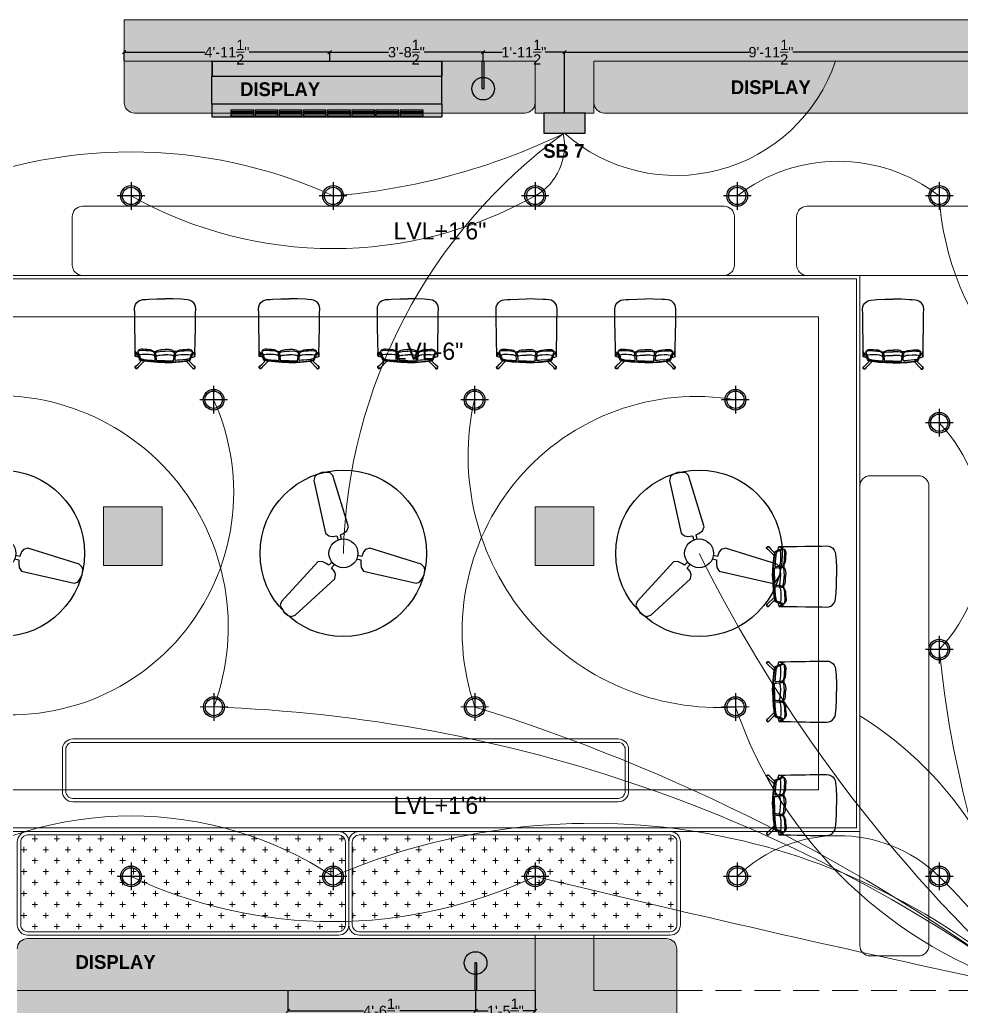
# Model space of a CAD drawing. Header units: inches. Extents: x -4677 to 18437, y -5264 to 2453.
# Drawn here: x 2776.8 to 3049.4, y -718.7 to -433.1 of the extents above; entities that cross this region are included whole.
import ezdxf

# ---------------------------------------------------------------- set-up
doc = ezdxf.new("R2010")
doc.units = ezdxf.units.IN
doc.linetypes.add('DASHED2', pattern=[0.375, 0.25, -0.125])
for name, color, linetype in [('Edges', 7, 'Continuous'), ('IEL-HATCH-002', 7, 'Continuous'), ('line_cad-block.com', 250, 'Continuous'), ('THIET-BI', 21, 'Continuous')]:
    doc.layers.add(name, color=color, linetype=linetype)
doc.layers.add('FURNI', color=140, linetype='Continuous', lineweight=18)
doc.styles.add('HEMI', font='stylu.ttf')
doc.styles.get("Standard").update_dxf_attribs({"font": 'arial.ttf'})
doc.dimstyles.get("Standard").update_dxf_attribs({"dimtxt": 3, "dimasz": 1, "dimexe": 0.18, "dimexo": 0.0625, "dimgap": 0.09, "dimtad": 0, "dimdec": 1, "dimzin": 0, "dimdsep": 46, "dimlunit": 4, "dimtxsty": 'Standard', "dimblk": 'OBLIQUE', "dimcen": 0.09, "dimclrd": 5, "dimclre": 5, "dimclrt": 5, "dimadec": 0, "dimazin": 0, "dimtfac": 1, "dimtdec": 1, "dimtofl": 0, "dimtmove": 0, "dimatfit": 3, "dimldrblk": 'OBLIQUE', "dimfxl": 1, "dimtolj": 1, "dimtzin": 0, "dimarcsym": 0})

# ---------------------------------------------------------------- blocks, each defined once
blk = doc.blocks.new('ger')
at = {"color": 5}
for p, q in [((6473.06, -970.68), (6473.07, -978.68)), ((6469.07, -974.68), (6477.07, -974.68))]:
    blk.add_line(p, q, dxfattribs=at)
for radius in [3, 2.5]:
    blk.add_circle((6473.07, -974.68), radius, dxfattribs=at)
blk = doc.blocks.new('A$C1C43440E')
at = {"layer": 'THIET-BI', "color": 18, "true_color": 0x000000}
for p, q in [((143.8, 581.1), (139.5, 564.2)), ((152.8, 589.3), (143.8, 581.1)), ((172.3, 598), (152.8, 589.3)), ((191.8, 598.2), (172.3, 598)), ((207, 596.1), (191.8, 598.2)), ((217.6, 585.2), (207, 596.1)), ((283.9, 371.8), (217.6, 585.2)), ((139.5, 564.2), (187.9, 346)), ((276.4, 355.5), (283.9, 371.8)), ((187.9, 346), (202.2, 334.1)), ((202.2, 334.1), (215.2, 331.5)), ((215.2, 331.5), (234.9, 334.1)), ((234.9, 334.1), (240, 316.6)), ((249.5, 338.4), (260.9, 344.5)), ((254.3, 320.4), (249.5, 338.4)), ((260.9, 344.5), (276.4, 355.5)), ((338, 249.3), (320.3, 253.6)), ((345.6, 267.6), (338, 249.3)), ((354.4, 277.5), (345.6, 267.6)), ((371.8, 284), (354.4, 277.5)), ((585, 216.8), (371.8, 284)), ((155.8, 226), (4.2, 61.9)), ((173.7, 227.6), (155.8, 226)), ((191, 219.7), (173.7, 227.6)), ((202, 212.9), (191, 219.7)), ((215.1, 226), (202, 212.9)), ((213, 202.4), (225.6, 215.5)), ((316.5, 239.3), (334.4, 234.5)), ((334.4, 234.5), (334, 221.5)), ((334, 221.5), (335.9, 202.6)), ((597.5, 204.6), (585, 216.8)), ((225.1, 186.7), (213, 202.4)), ((229.3, 174.1), (225.1, 186.7)), ((226.1, 155.7), (229.3, 174.1)), ((335.9, 202.6), (346.1, 188)), ((346.1, 188), (564.1, 138.7)), ((588.3, 154.5), (597.8, 171.5)), ((600.1, 192.8), (597.5, 204.6)), ((597.8, 171.5), (600.1, 192.8)), ((61.4, 4.7), (226.1, 155.7)), ((564.1, 138.7), (578.9, 142.4)), ((578.9, 142.4), (588.3, 154.5)), ((4.2, 61.9), (0, 47.2)), ((0, 47.2), (5.8, 33)), ((5.8, 33), (15.7, 16.3)), ((15.7, 16.3), (33.1, 3.7)), ((33.1, 3.7), (44.6, 0)), ((44.6, 0), (61.4, 4.7))]:
    blk.add_line(p, q, dxfattribs=at)
blk.add_circle((262, 261.9), 60, dxfattribs=at)
blk = doc.blocks.new('3r')
blk.add_circle((6568.27, -1060.41), 21)
at = {"layer": 'THIET-BI', "xscale": 0.06069589590044594, "yscale": 0.06069589590044594, "zscale": 0.06069589590044594}
blk.add_blockref('A$C1C43440E', (6552.37, -1076.31), dxfattribs=at)
blk = doc.blocks.new('LEADCHAIR Executive 2014')
at = {"layer": 'line_cad-block.com', "color": 252, "true_color": 0x939598}
for points in [[(-239.1, 253.9), (-240.7, 256.2), (-243.5, 261.1), (-245.6, 264.4), (-248.8, 266.8), (-252.6, 268), (-256.7, 268.1), (-260.5, 266.8), (-263.7, 264.5), (-266.1, 261.3), (-267.3, 257.4), (-267.1, 253), (-266, 249.6), (-263.7, 246.3), (-259.6, 243.9), (-254, 240.4)], [(-186.5, 201.1), (-247.6, 262.2), (-251.2, 264.6), (-253.3, 265.3), (-256.4, 265.2), (-258.6, 264.5), (-261.7, 262.4), (-263.7, 259.8), (-264.8, 257), (-264.4, 254.4), (-263.9, 251.3), (-262.1, 248.8), (-240.6, 227), (-210.7, 196.4)], [(186.5, 201.1), (247.6, 262.2), (251.2, 264.6), (253.3, 265.3), (256.4, 265.2), (258.6, 264.5), (261.7, 262.4), (263.7, 259.8), (264.8, 257), (264.4, 254.4), (263.9, 251.3), (262.1, 248.8), (240.6, 227), (210.7, 196.4)], [(239.1, 253.9), (240.7, 256.2), (243.5, 261.1), (245.6, 264.4), (248.8, 266.8), (252.6, 268), (256.7, 268.1), (260.5, 266.8), (263.7, 264.5), (266.1, 261.3), (267.3, 257.4), (267.1, 253), (266, 249.6), (263.7, 246.3), (259.6, 243.9), (254, 240.4)], [(0, 214.2), (-63.6, 212.7), (-127.1, 208.1), (-190.4, 200.6), (-201.5, 198.6), (-211.2, 196.2), (-218.8, 193.6), (-223.1, 191.2), (-226.8, 183.8), (-246.5, 135.2), (-248.6, 131.4), (-251.1, 130.4), (-252.7, 131.3), (-254.8, 136.2), (-259.1, 146.6), (-261.5, 152.5), (-264.8, 159.1)], [(0.2, 209.5), (-63.2, 207.5), (-126.5, 203), (-189.5, 196), (-196.2, 194.9), (-204.4, 193), (-210.2, 191.7), (-215.6, 190.3), (-220.4, 187.9), (-223, 184.5), (-226.5, 175.5), (-244.9, 132.9), (-250.6, 123.7), (-253, 124.7), (-263.2, 145.7)], [(-91.9, 194.6), (-89.7, 193.7), (-88.8, 192.3), (-89.5, 180.1), (-92.1, 154.9), (-99.5, 151.5), (-106.1, 148.5), (-116.1, 145.5), (-120.2, 144.6), (-142.3, 142.3), (-168, 141), (-190.1, 140.8), (-205.5, 141.9), (-224.1, 145.3), (-229.7, 146.2), (-229.9, 146.5), (-227.8, 153.1), (-221, 172.7), (-219.4, 175.5), (-217, 177.6), (-209.7, 180.7), (-199.2, 183.9), (-193, 185.1), (-185.7, 186.6), (-130.2, 191.7), (-111.3, 193.1), (-91.9, 194.6)], [(0, 198.1), (-73.5, 196.6), (-74.4, 195.1), (-75.4, 193.4), (-76.1, 181.4), (-79.4, 156.4), (-78.4, 154.8), (-76.1, 154), (-70.7, 152.3), (-56.7, 148.1), (-43.6, 146.5), (-25.3, 145.8), (0.1, 145.8)], [(-0.2, 209.5), (63.2, 207.5), (126.5, 203), (189.5, 196), (196.2, 194.9), (204.4, 193), (210.2, 191.7), (215.6, 190.3), (220.4, 187.9), (223, 184.5), (226.5, 175.5), (244.9, 132.9), (250.6, 123.7), (253, 124.7), (263.2, 145.7)], [(0, 198.1), (73.5, 196.6), (74.4, 195.1), (75.4, 193.4), (76.1, 181.4), (79.4, 156.4), (78.4, 154.8), (76.1, 154), (70.7, 152.3), (56.7, 148.1), (43.6, 146.5), (25.3, 145.8), (-0.1, 145.8)], [(0, 214.2), (63.6, 212.7), (127.1, 208.1), (190.4, 200.6), (201.5, 198.6), (211.2, 196.2), (218.8, 193.6), (223.1, 191.2), (226.8, 183.8), (246.5, 135.2), (248.6, 131.4), (251.1, 130.4), (252.7, 131.3), (254.8, 136.2), (259.1, 146.6), (261.5, 152.5), (264.8, 159.1)], [(91.9, 194.6), (89.7, 193.7), (88.8, 192.3), (89.5, 180.1), (92.1, 154.9), (99.5, 151.5), (106.1, 148.5), (116.1, 145.5), (120.2, 144.6), (142.3, 142.3), (168, 141), (190.1, 140.8), (205.5, 141.9), (224.1, 145.3), (229.7, 146.2), (229.9, 146.5), (227.8, 153.1), (221, 172.7), (219.4, 175.5), (217, 177.6), (209.7, 180.7), (199.2, 183.9), (193, 185.1), (185.7, 186.6), (130.2, 191.7), (111.3, 193.1), (91.9, 194.6)], [(-255.6, 130), (-260.2, 127.9), (-262, 121.4), (-263.4, 115.9), (-265.5, 102.2), (-266.6, 54.8), (-267.4, -4.7), (-269.1, -78), (-270, -119), (-270, -168.2), (-270.4, -224.5), (-271.8, -264.7), (-269.6, -284.7), (-262.6, -303.3), (-251.2, -319.6), (-234.1, -334.1), (-217.3, -342.1), (-198.7, -346.1), (-170, -348.1), (-146.1, -349.7), (-72.8, -352.8), (0, -354.2)], [(-264.8, 159.1), (-265.4, 159.2), (-265.6, 158.7), (-265.8, 149.5), (-266.1, 142.4), (-266.1, 138.9), (-265.5, 103.7)], [(-263.2, 145.7), (-263.9, 145.7), (-263.9, 145.7), (-264.8, 145), (-265.3, 143.5), (-266.1, 130.6)], [(-233.5, 166.4), (-245.4, 163.8), (-252.1, 162.5), (-265.3, 159.2)], [(-98.2, 152), (-95.7, 152), (-93.1, 152), (-91.9, 151.6), (-92.6, 146.7), (-93.1, 143.2), (-93.8, 137.8), (-94.3, 134.2), (-95.1, 129), (-95.8, 123.9), (-95.9, 123.1), (-101.7, 119.8), (-107.4, 117.8), (-111.2, 115.5), (-128.4, 111.7), (-139.6, 110.1), (-170.4, 107.7), (-191.7, 106.6), (-204, 106.6), (-223.7, 108.1), (-229.5, 109.3), (-241.4, 112.7), (-243.9, 113.6), (-240.7, 120.7), (-236.9, 131.9), (-232.9, 142.2), (-231.6, 145.7), (-228.5, 151.1)], [(-95.9, 123.1), (-99.3, 118.8), (-107.3, 111.6), (-117.3, 105.1), (-130.9, 100.8), (-156.8, 98.4), (-179.9, 96.6), (-198.2, 95.3), (-214.2, 95.3), (-221.1, 96.7), (-227.1, 98.7), (-232.7, 101.3), (-236.5, 104.7), (-240.1, 108.3), (-242.4, 111.8), (-243, 113.1)], [(-102.3, 114.7), (-88.6, 115.2)], [(-88.6, 115.2), (-86.2, 115.2), (-81.4, 114.1), (-73.1, 111)], [(-71.4, 152.5), (-75.9, 152.7), (-78.7, 152.4), (-79.9, 152), (-80.5, 148.6), (-81.1, 143.8), (-82.2, 136.2), (-82.8, 130.2), (-83.8, 123.8), (-66.6, 117.1), (-50.4, 114.7), (0, 113.2)], [(-83.8, 123.8), (-72.8, 110.3), (-68.2, 107.1), (-59.9, 102.6), (-48.2, 99.8), (-39.4, 98.7), (-33.8, 98.4), (0, 98.5)], [(71.4, 152.5), (75.9, 152.7), (78.7, 152.4), (79.9, 152), (80.5, 148.6), (81.1, 143.8), (82.2, 136.2), (82.8, 130.2), (83.8, 123.8), (66.6, 117.1), (50.4, 114.7), (0, 113.2)], [(255.6, 130), (260.2, 127.9), (262, 121.4), (263.4, 115.9), (265.5, 102.2), (266.6, 54.8), (267.4, -4.7), (269.1, -78), (270, -119), (270, -168.2), (270.4, -224.5), (271.8, -264.7), (269.6, -284.7), (262.6, -303.3), (251.2, -319.6), (234.1, -334.1), (217.3, -342.1), (198.7, -346.1), (170, -348.1), (146.1, -349.7), (72.8, -352.8), (0, -354.2)], [(83.8, 123.8), (72.8, 110.3), (68.2, 107.1), (59.9, 102.6), (48.2, 99.8), (39.4, 98.7), (33.8, 98.4), (0, 98.5)], [(88.6, 115.2), (86.2, 115.2), (81.4, 114.1), (73.1, 111)], [(102.3, 114.7), (88.6, 115.2)], [(98.2, 152), (95.7, 152), (93.1, 152), (91.9, 151.6), (92.6, 146.7), (93.1, 143.2), (93.8, 137.8), (94.3, 134.2), (95.1, 129), (95.8, 123.9), (95.9, 123.1), (101.7, 119.8), (107.4, 117.8), (111.2, 115.5), (128.4, 111.7), (139.6, 110.1), (170.4, 107.7), (191.7, 106.6), (204, 106.6), (223.7, 108.1), (229.5, 109.3), (241.4, 112.7), (243.9, 113.6), (240.7, 120.7), (236.9, 131.9), (232.9, 142.2), (231.6, 145.7), (228.5, 151.1)], [(95.9, 123.1), (99.3, 118.8), (107.3, 111.6), (117.3, 105.1), (130.9, 100.8), (156.8, 98.4), (179.9, 96.6), (198.2, 95.3), (214.2, 95.3), (221.1, 96.7), (227.1, 98.7), (232.7, 101.3), (236.5, 104.7), (240.1, 108.3), (242.4, 111.8), (243, 113.1)], [(233.5, 166.4), (245.4, 163.8), (252.1, 162.5), (265.3, 159.2)], [(263.2, 145.7), (263.9, 145.7), (263.9, 145.7), (264.8, 145), (265.3, 143.5), (266.1, 130.6)], [(264.8, 159.1), (265.4, 159.2), (265.6, 158.7), (265.8, 149.5), (266.1, 142.4), (266.1, 138.9), (265.5, 103.7)]]:
    blk.add_lwpolyline(points, dxfattribs=at)
blk = doc.blocks.new('WR')
at = {"layer": 'IEL-HATCH-002', "true_color": 0x58ba48, "transparency": 33554687}
h = blk.add_hatch(color=85, dxfattribs=at)
h.dxf.hatch_style = 1
h.paths.add_polyline_path([(6272.58, 1161.27), (6284.59, 1161.27), (6284.59, 1167.12), (6272.58, 1167.12)])
blk.add_lwpolyline([(6272.58, 1167.11), (6272.58, 1161.27), (6284.59, 1161.29), (6284.59, 1167.13)], close=True)
blk = doc.blocks.new('DRYG')
at = {"layer": 'Edges', "color": 18, "true_color": 0x000000}
for p, q in [((8077.83, 1479.53), (8077.83, 1479.56)), ((8077.83, 1479.56), (8078.02, 1479.56)), ((8077.83, 1479.53), (8077.83, 1421.72)), ((8077.83, 1479.53), (8078.02, 1479.53)), ((8078.02, 1479.56), (8078.02, 1479.53)), ((8078.02, 1479.56), (8081.6, 1479.56)), ((8078.02, 1479.53), (8081.6, 1479.53)), ((8088.69, 1479.56), (8081.6, 1479.56)), ((8081.6, 1479.56), (8081.6, 1479.53)), ((8081.6, 1479.53), (8081.6, 1421.72)), ((8088.69, 1479.56), (8091.83, 1479.56)), ((8088.69, 1421.69), (8088.69, 1479.56)), ((8091.83, 1479.56), (8091.83, 1421.69)), ((8090.14, 1474.81), (8090.51, 1474.81)), ((8090.14, 1469.03), (8090.14, 1474.81)), ((8090.51, 1474.81), (8090.51, 1469.03)), ((8090.66, 1474.81), (8091.04, 1474.81)), ((8090.66, 1469.03), (8090.66, 1474.81)), ((8091.04, 1474.81), (8091.04, 1469.03)), ((8091.19, 1474.81), (8091.57, 1474.81)), ((8091.19, 1469.03), (8091.19, 1474.81)), ((8091.57, 1474.81), (8091.57, 1469.03)), ((8090.51, 1469.03), (8090.14, 1469.03)), ((8091.04, 1469.03), (8090.66, 1469.03)), ((8091.57, 1469.03), (8091.19, 1469.03)), ((8090.14, 1468.72), (8090.51, 1468.72)), ((8090.14, 1462.95), (8090.14, 1468.72)), ((8090.51, 1468.72), (8090.51, 1462.95)), ((8090.66, 1468.72), (8091.04, 1468.72)), ((8090.66, 1462.95), (8090.66, 1468.72)), ((8091.04, 1468.72), (8091.04, 1462.95)), ((8091.19, 1468.72), (8091.57, 1468.72)), ((8091.19, 1462.95), (8091.19, 1468.72)), ((8091.57, 1468.72), (8091.57, 1462.95)), ((8090.51, 1462.95), (8090.14, 1462.95)), ((8090.14, 1462.64), (8090.51, 1462.64)), ((8090.14, 1456.86), (8090.14, 1462.64)), ((8090.51, 1462.64), (8090.51, 1456.86)), ((8091.04, 1462.95), (8090.66, 1462.95)), ((8090.66, 1462.64), (8091.04, 1462.64)), ((8090.66, 1456.86), (8090.66, 1462.64)), ((8091.04, 1462.64), (8091.04, 1456.86)), ((8091.57, 1462.95), (8091.19, 1462.95)), ((8091.19, 1462.64), (8091.57, 1462.64)), ((8091.19, 1456.86), (8091.19, 1462.64)), ((8091.57, 1462.64), (8091.57, 1456.86)), ((8090.51, 1456.86), (8090.14, 1456.86)), ((8091.04, 1456.86), (8090.66, 1456.86)), ((8091.57, 1456.86), (8091.19, 1456.86)), ((8090.14, 1456.55), (8090.51, 1456.55)), ((8090.14, 1450.78), (8090.14, 1456.55)), ((8090.51, 1456.55), (8090.51, 1450.78)), ((8090.66, 1456.55), (8091.04, 1456.55)), ((8090.66, 1450.78), (8090.66, 1456.55)), ((8091.04, 1456.55), (8091.04, 1450.78)), ((8091.19, 1456.55), (8091.57, 1456.55)), ((8091.19, 1450.78), (8091.19, 1456.55)), ((8091.57, 1456.55), (8091.57, 1450.78)), ((8090.51, 1450.78), (8090.14, 1450.78)), ((8090.14, 1450.47), (8090.51, 1450.47)), ((8090.14, 1444.69), (8090.14, 1450.47)), ((8090.51, 1450.47), (8090.51, 1444.69)), ((8091.04, 1450.78), (8090.66, 1450.78)), ((8090.66, 1450.47), (8091.04, 1450.47)), ((8090.66, 1444.69), (8090.66, 1450.47)), ((8091.04, 1450.47), (8091.04, 1444.69)), ((8091.57, 1450.78), (8091.19, 1450.78)), ((8091.19, 1450.47), (8091.57, 1450.47)), ((8091.19, 1444.69), (8091.19, 1450.47)), ((8091.57, 1450.47), (8091.57, 1444.69)), ((8090.51, 1444.69), (8090.14, 1444.69)), ((8090.14, 1444.38), (8090.51, 1444.38)), ((8090.14, 1438.61), (8090.14, 1444.38)), ((8090.51, 1444.38), (8090.51, 1438.61)), ((8091.04, 1444.69), (8090.66, 1444.69)), ((8090.66, 1444.38), (8091.04, 1444.38)), ((8090.66, 1438.61), (8090.66, 1444.38)), ((8091.04, 1444.38), (8091.04, 1438.61)), ((8091.57, 1444.69), (8091.19, 1444.69)), ((8091.19, 1444.38), (8091.57, 1444.38)), ((8091.19, 1438.61), (8091.19, 1444.38)), ((8091.57, 1444.38), (8091.57, 1438.61)), ((8090.51, 1438.61), (8090.14, 1438.61)), ((8090.14, 1438.3), (8090.51, 1438.3)), ((8090.14, 1432.53), (8090.14, 1438.3)), ((8090.51, 1438.3), (8090.51, 1432.53)), ((8091.04, 1438.61), (8090.66, 1438.61)), ((8090.66, 1438.3), (8091.04, 1438.3)), ((8090.66, 1432.53), (8090.66, 1438.3)), ((8091.04, 1438.3), (8091.04, 1432.53)), ((8091.57, 1438.61), (8091.19, 1438.61)), ((8091.19, 1438.3), (8091.57, 1438.3)), ((8091.19, 1432.53), (8091.19, 1438.3)), ((8091.57, 1438.3), (8091.57, 1432.53)), ((8090.51, 1432.53), (8090.14, 1432.53)), ((8090.14, 1432.21), (8090.51, 1432.21)), ((8090.14, 1426.44), (8090.14, 1432.21)), ((8090.51, 1432.21), (8090.51, 1426.44)), ((8091.04, 1432.53), (8090.66, 1432.53)), ((8090.66, 1432.21), (8091.04, 1432.21)), ((8090.66, 1426.44), (8090.66, 1432.21)), ((8091.04, 1432.21), (8091.04, 1426.44)), ((8091.57, 1432.53), (8091.19, 1432.53)), ((8091.19, 1432.21), (8091.57, 1432.21)), ((8091.19, 1426.44), (8091.19, 1432.21)), ((8091.57, 1432.21), (8091.57, 1426.44)), ((8090.51, 1426.44), (8090.14, 1426.44)), ((8091.04, 1426.44), (8090.66, 1426.44)), ((8091.57, 1426.44), (8091.19, 1426.44)), ((8077.83, 1421.69), (8077.83, 1421.72)), ((8077.83, 1421.72), (8078.02, 1421.72)), ((8078.02, 1421.69), (8077.83, 1421.69)), ((8078.02, 1421.72), (8078.02, 1421.69)), ((8081.6, 1421.72), (8078.02, 1421.72)), ((8078.02, 1421.69), (8081.6, 1421.69)), ((8081.6, 1421.72), (8081.6, 1421.69)), ((8088.69, 1421.69), (8081.6, 1421.69)), ((8088.69, 1421.69), (8091.83, 1421.69))]:
    blk.add_line(p, q, dxfattribs=at)
at = {"layer": 'FURNI', "color": 18, "true_color": 0x000000}
blk.add_line((8077.83, 1421.69), (8091.83, 1421.69), dxfattribs=at)
blk = doc.blocks.new('E4RG')
at = {"layer": 'IEL-HATCH-002', "transparency": 33554687}
h = blk.add_hatch(color=256, dxfattribs=at)
h.dxf.hatch_style = 1
h.set_gradient(color1=(255, 255, 255), color2=(147, 149, 152), name='CYLINDER')
h.paths.add_polyline_path([(4585.01, 653.22), (4585, 653.22), (4554.41, 653.22), (4554.41, 649.47), (4585.01, 649.47)])
h.paths.add_polyline_path([(4585, 655.12), (4585, 655.21), (4554.42, 655.21), (4554.42, 655.12), (4554.42, 653.22), (4585, 653.22)])
h.paths.add_polyline_path([(4585.01, 649.47), (4554.41, 649.47), (4554.41, 647.81), (4585.01, 647.81)])
h.paths.add_polyline_path([(4556.92, 648.71), (4559.97, 648.71), (4559.97, 648.51), (4556.92, 648.51)], flags=16)
h.paths.add_polyline_path([(4556.92, 648.43), (4559.97, 648.43), (4559.97, 648.23), (4556.92, 648.23)], flags=16)
h.paths.add_polyline_path([(4556.92, 648.15), (4559.97, 648.15), (4559.97, 647.95), (4556.92, 647.95)], flags=16)
h.paths.add_polyline_path([(4560.14, 648.71), (4563.19, 648.71), (4563.19, 648.51), (4560.14, 648.51)], flags=16)
h.paths.add_polyline_path([(4560.14, 648.43), (4563.19, 648.43), (4563.19, 648.23), (4560.14, 648.23)], flags=16)
h.paths.add_polyline_path([(4560.14, 648.15), (4563.19, 648.15), (4563.19, 647.95), (4560.14, 647.95)], flags=16)
h.paths.add_polyline_path([(4563.36, 648.71), (4566.41, 648.71), (4566.41, 648.51), (4563.36, 648.51)], flags=16)
h.paths.add_polyline_path([(4563.36, 648.43), (4566.41, 648.43), (4566.41, 648.23), (4563.36, 648.23)], flags=16)
h.paths.add_polyline_path([(4563.36, 648.15), (4566.41, 648.15), (4566.41, 647.95), (4563.36, 647.95)], flags=16)
h.paths.add_polyline_path([(4566.57, 648.71), (4569.63, 648.71), (4569.63, 648.51), (4566.57, 648.51)], flags=16)
h.paths.add_polyline_path([(4566.57, 648.43), (4569.63, 648.43), (4569.63, 648.23), (4566.57, 648.23)], flags=16)
h.paths.add_polyline_path([(4566.57, 648.15), (4569.63, 648.15), (4569.63, 647.95), (4566.57, 647.95)], flags=16)
h.paths.add_polyline_path([(4569.79, 648.71), (4572.85, 648.71), (4572.85, 648.51), (4569.79, 648.51)], flags=16)
h.paths.add_polyline_path([(4569.79, 648.43), (4572.85, 648.43), (4572.85, 648.23), (4569.79, 648.23)], flags=16)
h.paths.add_polyline_path([(4569.79, 648.15), (4572.85, 648.15), (4572.85, 647.95), (4569.79, 647.95)], flags=16)
h.paths.add_polyline_path([(4573.01, 648.71), (4576.06, 648.71), (4576.06, 648.51), (4573.01, 648.51)], flags=16)
h.paths.add_polyline_path([(4573.01, 648.43), (4576.06, 648.43), (4576.06, 648.23), (4573.01, 648.23)], flags=16)
h.paths.add_polyline_path([(4573.01, 648.15), (4576.06, 648.15), (4576.06, 647.95), (4573.01, 647.95)], flags=16)
h.paths.add_polyline_path([(4576.23, 648.71), (4579.28, 648.71), (4579.28, 648.51), (4576.23, 648.51)], flags=16)
h.paths.add_polyline_path([(4576.23, 648.43), (4579.28, 648.43), (4579.28, 648.23), (4576.23, 648.23)], flags=16)
h.paths.add_polyline_path([(4576.23, 648.15), (4579.28, 648.15), (4579.28, 647.95), (4576.23, 647.95)], flags=16)
h.paths.add_polyline_path([(4579.45, 648.71), (4582.5, 648.71), (4582.5, 648.51), (4579.45, 648.51)], flags=16)
h.paths.add_polyline_path([(4579.45, 648.43), (4582.5, 648.43), (4582.5, 648.23), (4579.45, 648.23)], flags=16)
h.paths.add_polyline_path([(4579.45, 648.15), (4582.5, 648.15), (4582.5, 647.95), (4579.45, 647.95)], flags=16)
at = {"layer": 'FURNI', "color": 18, "true_color": 0x000000, "xscale": -0.5288462308038518, "yscale": 0.5288462308038518, "zscale": 0.5288462308038518, "rotation": 90}
blk.add_blockref('DRYG', (5336.87, 4927.15), dxfattribs=at)
blk = doc.blocks.new('HT')
at = {"layer": 'IEL-HATCH-002', "true_color": 0xf7f281, "transparency": 33554687}
h = blk.add_hatch(color=51, dxfattribs=at)
h.dxf.hatch_style = 1
h.paths.add_polyline_path([(4618.55, 566.68, 0.962396), (4625.07, 566.43), (4621.82, 566.43), (4621.82, 566.93), (4625.07, 566.93, 0.962396)])
for p, q in [((4621.82, 566.93), (4629.77, 566.93)), ((4621.82, 566.93), (4621.82, 566.43)), ((4621.82, 566.43), (4629.77, 566.43)), ((4629.77, 566.93), (4629.77, 566.43))]:
    blk.add_line(p, q)
blk.add_circle((4621.82, 566.68), 3.27)
blk = doc.blocks.new('_Oblique')
at = {"color": 0, "linetype": 'ByBlock', "lineweight": -2}
blk.add_line((-0.5, -0.5), (0.5, 0.5), dxfattribs=at)
blk = doc.blocks.new('*D239')
at = {"color": 5, "lineweight": -2, "transparency": 16777216}
for p, q in [((2391.43, -680.17), (2391.43, -677.45)), ((2391.43, -677.63), (2397.01, -677.63)), ((2414.98, -677.63), (2409.4, -677.63)), ((2414.98, -695.17), (2414.98, -677.45))]:
    blk.add_line(p, q, dxfattribs=at)
at = {"layer": 'Defpoints', "color": 0, "transparency": 16777216}
for p in [(2391.43, -677.63), (2391.43, -680.24), (2414.98, -695.24)]:
    blk.add_point(p, dxfattribs=at)
at = {"color": 5, "lineweight": -2, "transparency": 16777216, "rotation": 180}
blk.add_blockref('_Oblique', (2391.43, -677.63), dxfattribs=at)
at = {"color": 5, "lineweight": -2, "transparency": 16777216}
blk.add_blockref('_Oblique', (2414.98, -677.63), dxfattribs=at)
at = {"color": 5, "lineweight": 5, "transparency": 16777216, "insert": (2403.2, -677.63), "char_height": 3, "attachment_point": 5}
blk.add_mtext('\\A1;1\'-11{\\H1x;\\S1/2;}"', dxfattribs=at)
blk = doc.blocks.new('*D240')
at = {"color": 5, "lineweight": -2, "transparency": 16777216}
for p, q in [((2287.48, -680.17), (2287.48, -677.45)), ((2287.48, -677.63), (2310.83, -677.63)), ((2346.98, -677.63), (2323.62, -677.63)), ((2346.98, -680.17), (2346.98, -677.45))]:
    blk.add_line(p, q, dxfattribs=at)
at = {"layer": 'Defpoints', "color": 0, "transparency": 16777216}
for p in [(2287.48, -677.63), (2287.48, -680.24), (2346.98, -680.24)]:
    blk.add_point(p, dxfattribs=at)
at = {"color": 5, "lineweight": -2, "transparency": 16777216, "rotation": 180}
blk.add_blockref('_Oblique', (2287.48, -677.63), dxfattribs=at)
at = {"color": 5, "lineweight": -2, "transparency": 16777216}
blk.add_blockref('_Oblique', (2346.98, -677.63), dxfattribs=at)
at = {"color": 5, "lineweight": 5, "transparency": 16777216, "insert": (2317.23, -677.63), "char_height": 3, "attachment_point": 5}
blk.add_mtext('\\A1;4\'-11{\\H1x;\\S1/2;}"', dxfattribs=at)
blk = doc.blocks.new('*D254')
at = {"color": 5, "lineweight": -2, "transparency": 16777216}
for p, q in [((2389.23, -949.3), (2389.23, -955.36)), ((2406.48, -949.3), (2406.48, -955.36)), ((2389.23, -955.18), (2392.82, -955.18)), ((2406.48, -955.18), (2402.88, -955.18))]:
    blk.add_line(p, q, dxfattribs=at)
at = {"layer": 'Defpoints', "color": 0, "transparency": 16777216}
for p in [(2389.23, -949.24), (2406.48, -949.24), (2389.23, -955.18)]:
    blk.add_point(p, dxfattribs=at)
at = {"color": 5, "lineweight": -2, "transparency": 16777216, "rotation": 180}
blk.add_blockref('_Oblique', (2389.23, -955.18), dxfattribs=at)
at = {"color": 5, "lineweight": -2, "transparency": 16777216}
blk.add_blockref('_Oblique', (2406.48, -955.18), dxfattribs=at)
at = {"color": 5, "lineweight": 5, "transparency": 16777216, "insert": (2397.85, -955.18), "char_height": 3, "attachment_point": 5}
blk.add_mtext('\\A1;1\'-5{\\H1x;\\S1/2;}"', dxfattribs=at)
blk = doc.blocks.new('*D255')
at = {"color": 5, "lineweight": -2, "transparency": 16777216}
for p, q in [((2334.83, -949.3), (2334.83, -955.36)), ((2389.23, -949.3), (2389.23, -955.36)), ((2334.83, -955.18), (2356.8, -955.18)), ((2389.23, -955.18), (2367.26, -955.18))]:
    blk.add_line(p, q, dxfattribs=at)
at = {"layer": 'Defpoints', "color": 0, "transparency": 16777216}
for p in [(2334.83, -949.24), (2389.23, -949.24), (2334.83, -955.18)]:
    blk.add_point(p, dxfattribs=at)
at = {"color": 5, "lineweight": -2, "transparency": 16777216, "rotation": 180}
blk.add_blockref('_Oblique', (2334.83, -955.18), dxfattribs=at)
at = {"color": 5, "lineweight": -2, "transparency": 16777216}
blk.add_blockref('_Oblique', (2389.23, -955.18), dxfattribs=at)
at = {"color": 5, "lineweight": 5, "transparency": 16777216, "insert": (2362.03, -955.18), "char_height": 3, "attachment_point": 5}
blk.add_mtext('\\A1;4\'-6{\\H1x;\\S1/2;}"', dxfattribs=at)
blk = doc.blocks.new('*D237')
at = {"color": 5, "lineweight": -2, "transparency": 16777216}
for p, q in [((2346.98, -680.17), (2346.98, -677.45)), ((2346.98, -677.63), (2364.03, -677.63)), ((2391.43, -677.63), (2374.37, -677.63)), ((2391.43, -680.17), (2391.43, -677.45))]:
    blk.add_line(p, q, dxfattribs=at)
at = {"layer": 'Defpoints', "color": 0, "transparency": 16777216}
for p in [(2391.43, -677.63), (2346.98, -680.24), (2391.43, -680.24)]:
    blk.add_point(p, dxfattribs=at)
at = {"color": 5, "lineweight": -2, "transparency": 16777216, "rotation": 180}
blk.add_blockref('_Oblique', (2346.98, -677.63), dxfattribs=at)
at = {"color": 5, "lineweight": -2, "transparency": 16777216}
blk.add_blockref('_Oblique', (2391.43, -677.63), dxfattribs=at)
at = {"color": 5, "lineweight": 5, "transparency": 16777216, "insert": (2369.2, -677.63), "char_height": 3, "attachment_point": 5}
blk.add_mtext('\\A1;3\'-8{\\H1x;\\S1/2;}"', dxfattribs=at)
blk = doc.blocks.new('*D238')
at = {"color": 5, "lineweight": -2, "transparency": 16777216}
for p, q in [((2414.98, -695.17), (2414.98, -677.45)), ((2414.98, -677.63), (2468.4, -677.63)), ((2534.5, -677.63), (2481.07, -677.63)), ((2534.5, -677.7), (2534.5, -677.81))]:
    blk.add_line(p, q, dxfattribs=at)
at = {"layer": 'Defpoints', "color": 0, "transparency": 16777216}
for p in [(2534.5, -677.63), (2534.5, -677.63), (2414.98, -695.24)]:
    blk.add_point(p, dxfattribs=at)
at = {"color": 5, "lineweight": -2, "transparency": 16777216, "rotation": 180}
blk.add_blockref('_Oblique', (2414.98, -677.63), dxfattribs=at)
at = {"color": 5, "lineweight": -2, "transparency": 16777216}
blk.add_blockref('_Oblique', (2534.5, -677.63), dxfattribs=at)
at = {"color": 5, "lineweight": 5, "transparency": 16777216, "insert": (2474.74, -677.63), "char_height": 3, "attachment_point": 5}
blk.add_mtext('\\A1;9\'-11{\\H1x;\\S1/2;}"', dxfattribs=at)
blk = doc.blocks.new('SRG')
at = {"layer": 'IEL-HATCH-002', "lineweight": 5, "true_color": 0x939598, "transparency": 33554687}
h = blk.add_hatch(color=252, dxfattribs=at)
h.dxf.hatch_style = 1
h.paths.add_polyline_path([(2296.48, -1034.24), (2296.48, -1016.24), (2281.48, -1016.24), (2281.48, -1150.24), (2269.48, -1150.24), (2132.48, -1150.24), (2132.48, -965.24), (2144.48, -965.24), (2199.48, -965.24), (2199.48, -948.24), (2133.48, -948.24), (2133.48, -878.24), (2190.48, -878.24), (2201.48, -878.24), (2201.48, -856.24), (2133.48, -856.24), (2133.48, -680.24), (2241.48, -680.24), (2241.48, -668.24), (2120.48, -668.24), (2120.48, -1162.24), (2296.48, -1162.24), (2296.48, -1159.24)])
h.paths.add_polyline_path([(2714.48, -668.24), (2287.48, -668.24), (2287.48, -680.24), (2406.48, -680.24), (2406.48, -692.24), (2406.48, -695.24), (2423.48, -695.24), (2423.48, -680.24), (2702.48, -680.24), (2702.48, -800.24), (2690.48, -800.24), (2666.48, -800.24), (2666.48, -817.24), (2700.48, -817.24), (2700.48, -935.24), (2581.48, -935.24), (2581.48, -817.24), (2616.48, -817.24), (2616.48, -800.24), (2562.48, -800.24), (2562.48, -939.24), (2555.48, -939.24), (2555.48, -958.24), (2725.48, -958.24), (2725.48, -1141.24), (2572.48, -1141.24), (2572.48, -1129.24), (2572.48, -1126.24), (2555.48, -1126.24), (2555.48, -1141.24), (2531.48, -1141.24), (2473.48, -1141.24), (2473.48, -1160.24), (2737.48, -1160.24), (2737.48, -946.24), (2714.48, -946.24)])
h.paths.add_polyline_path([(2447.48, -949.24), (2423.48, -949.24), (2423.48, -934.24), (2406.48, -934.24), (2406.48, -949.24), (2372.48, -949.24), (2256.48, -949.24), (2256.48, -966.24), (2281.48, -966.24), (2281.48, -971.24), (2296.48, -971.24), (2296.48, -966.24), (2372.48, -966.24), (2447.48, -966.24)])
h.paths.add_polyline_path([(2387.48, -1031.24), (2296.48, -1031.24), (2296.48, -1034.24), (2387.48, -1034.24)], flags=17)
h.paths.add_polyline_path([(2387.48, -966.24), (2384.48, -966.24), (2384.48, -1031.24), (2387.48, -1031.24)], flags=17)
at = {"layer": 'IEL-HATCH-002', "lineweight": 5, "true_color": 0xc6a88b, "transparency": 33554687}
h = blk.add_hatch(color=43, dxfattribs=at)
h.dxf.hatch_style = 1
h.paths.add_polyline_path([(2725.48, -958.24), (2555.48, -958.24), (2555.48, -970.24, 0.414214), (2558.48, -973.24), (2710.48, -973.24), (2710.48, -1126.24), (2575.48, -1126.24, 0.414214), (2572.48, -1129.24), (2572.48, -1141.24), (2725.48, -1141.24)])
h.paths.add_polyline_path([(2358.48, -1037.24, 0.414214), (2355.48, -1034.24), (2343.48, -1034.24), (2343.48, -1050.24), (2343.48, -1141.24), (2355.48, -1141.24, 0.414214), (2358.48, -1138.24)])
h.paths.add_polyline_path([(2562.48, -800.24), (2550.48, -800.24, 0.414214), (2547.48, -803.24), (2547.48, -936.24, 0.414214), (2550.48, -939.24), (2562.48, -939.24)])
h.paths.add_polyline_path([(2702.48, -680.24), (2423.48, -680.24), (2423.48, -692.24, 0.414214), (2426.48, -695.24), (2687.48, -695.24), (2687.48, -797.24, 0.414214), (2690.48, -800.24), (2702.48, -800.24)])
h.paths.add_polyline_path([(2406.48, -680.24), (2287.48, -680.24), (2287.48, -692.24, 0.414214), (2290.48, -695.24), (2403.48, -695.24, 0.414214), (2406.48, -692.24)])
h.paths.add_polyline_path([(2241.48, -680.24), (2133.48, -680.24), (2133.48, -695.24), (2133.48, -856.24), (2145.48, -856.24, 0.414214), (2148.48, -853.24), (2148.48, -695.24), (2238.48, -695.24, 0.414214), (2241.48, -692.24)])
h.paths.add_polyline_path([(2147.48, -968.24, 0.414214), (2144.48, -965.24), (2132.48, -965.24), (2132.48, -1150.24), (2144.48, -1150.24, 0.414214), (2147.48, -1147.24)])
h.paths.add_polyline_path([(2281.48, -1016.24), (2269.48, -1016.24, 0.414214), (2266.48, -1019.24), (2266.48, -1147.24, 0.414214), (2269.48, -1150.24), (2281.48, -1150.24)])
h.paths.add_polyline_path([(2406.48, -934.24), (2259.48, -934.24, 0.414214), (2256.48, -937.24), (2256.48, -949.24), (2372.48, -949.24), (2406.48, -949.24)])
h.paths.add_polyline_path([(2447.48, -937.24, 0.414214), (2444.48, -934.24), (2423.48, -934.24), (2423.48, -949.24), (2447.48, -949.24)])
at = {"layer": 'IEL-HATCH-002', "lineweight": 5, "true_color": 0x636466, "transparency": 33554687}
h = blk.add_hatch(color=251, dxfattribs=at)
h.dxf.hatch_style = 1
h.paths.add_polyline_path([(2298.48, -809.24), (2281.48, -809.24), (2281.48, -826.24), (2298.48, -826.24)])
h.paths.add_polyline_path([(2423.48, -809.24), (2406.48, -809.24), (2406.48, -826.24), (2423.48, -826.24)])
at = {"layer": 'IEL-HATCH-002', "lineweight": 5, "true_color": 0x939598, "transparency": 33554687}
h = blk.add_hatch(dxfattribs=at)
h.set_pattern_fill('CROSS', color=252, scale=0.5)
h.set_pattern_definition([(0, (-5896.9077, -1803.6664), (3.175, 3.175), [1.5875, -4.7625]), (90, (-5896.114, -1804.46), (-3.175, 3.175), [1.5875, -4.7625])])
h.paths.add_polyline_path([(2351.53, -906.24, 0.414214), (2349.53, -904.24), (2259.53, -904.24, 0.414214), (2257.53, -906.24), (2257.53, -930.24, 0.414214), (2259.53, -932.24), (2349.53, -932.24, 0.414214), (2351.53, -930.24)])
h.paths.add_polyline_path([(2447.53, -906.24, 0.414214), (2445.53, -904.24), (2355.53, -904.24, 0.414214), (2353.53, -906.24), (2353.53, -930.24, 0.414214), (2355.53, -932.24), (2445.53, -932.24, 0.414214), (2447.53, -930.24)])
at = {"lineweight": 5}
for p, q in [((2714.48, -668.24), (2287.48, -668.24)), ((2287.48, -668.24), (2287.48, -680.24)), ((2406.48, -680.24), (2287.48, -680.24)), ((2287.48, -680.24), (2287.48, -692.24)), ((2406.48, -695.24), (2406.48, -680.24)), ((2406.48, -680.24), (2406.48, -692.24)), ((2702.48, -680.24), (2423.48, -680.24)), ((2423.48, -680.24), (2423.48, -695.24)), ((2423.48, -680.24), (2423.48, -692.24)), ((2403.48, -695.24), (2290.48, -695.24)), ((2423.48, -695.24), (2406.48, -695.24)), ((2423.48, -695.24), (2406.48, -695.24)), ((2687.48, -695.24), (2426.48, -695.24)), ((2298.48, -809.24), (2281.48, -809.24)), ((2281.48, -809.24), (2281.48, -826.24)), ((2298.48, -826.24), (2298.48, -809.24)), ((2281.48, -826.24), (2298.48, -826.24)), ((2406.48, -949.24), (2406.48, -933.24)), ((2406.48, -933.24), (2423.48, -933.24)), ((2423.48, -933.24), (2423.48, -949.24)), ((2444.48, -934.24), (2259.48, -934.24)), ((2447.48, -949.24), (2447.48, -937.24)), ((2423.48, -949.24), (2447.48, -949.24)), ((2447.48, -949.24), (2447.48, -966.24))]:
    blk.add_line(p, q, dxfattribs=at)
for points in [[(2275.44, -742.24), (2461.17, -742.24, 0.414214), (2464.17, -739.24), (2464.17, -725.24, 0.414214), (2461.17, -722.24), (2275.44, -722.24, 0.414214), (2272.44, -725.24), (2272.44, -739.24, 0.414214)], [(2666.48, -742.24, 0.414214), (2669.48, -739.24), (2669.48, -725.24, 0.414214), (2666.48, -722.24), (2485.17, -722.24, 0.414214), (2482.17, -725.24), (2482.17, -739.24, 0.414214), (2485.17, -742.24)], [(2517.48, -800.24), (2503.48, -800.24, 0.414214), (2500.48, -803.24), (2500.48, -936.24, 0.414214), (2503.48, -939.24), (2517.48, -939.24, 0.414214), (2520.48, -936.24), (2520.48, -803.24, 0.414214)], [(2272.59, -876.44), (2430.53, -876.44, -0.414214), (2433.53, -879.44), (2433.53, -891.64, -0.414214), (2430.53, -894.64), (2272.59, -894.64, -0.414214), (2269.59, -891.64), (2269.59, -879.44, -0.414214)], [(2272.59, -877.44), (2430.53, -877.44, -0.414214), (2432.53, -879.44), (2432.53, -891.64, -0.414214), (2430.53, -893.64), (2272.59, -893.64, -0.414214), (2270.59, -891.64), (2270.59, -879.44, -0.414214)], [(2352.53, -906.24), (2352.53, -930.24, -0.414214), (2349.53, -933.24), (2259.53, -933.24, -0.414214), (2256.53, -930.24), (2256.53, -906.24, -0.414214), (2259.53, -903.24), (2349.53, -903.24, -0.414214)], [(2351.53, -906.24), (2351.53, -930.24, -0.414214), (2349.53, -932.24), (2259.53, -932.24, -0.414214), (2257.53, -930.24), (2257.53, -906.24, -0.414214), (2259.53, -904.24), (2349.53, -904.24, -0.414214)], [(2448.53, -906.24), (2448.53, -930.24, -0.414214), (2445.53, -933.24), (2355.53, -933.24, -0.414214), (2352.53, -930.24), (2352.53, -906.24, -0.414214), (2355.53, -903.24), (2445.53, -903.24, -0.414214)], [(2447.53, -906.24), (2447.53, -930.24, -0.414214), (2445.53, -932.24), (2355.53, -932.24, -0.414214), (2353.53, -930.24), (2353.53, -906.24, -0.414214), (2355.53, -904.24), (2445.53, -904.24, -0.414214)]]:
    blk.add_lwpolyline(points, format="xyb", close=True, dxfattribs=at)
blk.add_lwpolyline([(2406.48, -826.24), (2406.48, -809.24), (2423.48, -809.24), (2423.48, -826.24)], close=True, dxfattribs=at)
blk.add_lwpolyline([(2256.48, -949.24), (2372.48, -949.24), (2406.48, -949.24)], dxfattribs=at)
for centre, start, end in [((2290.48, -692.24), 180, 270), ((2403.48, -692.24), 270, 0), ((2426.48, -692.24), 180, 270), ((2259.48, -937.24), 90, 180), ((2444.48, -937.24), 0, 90)]:
    blk.add_arc(centre, 3, start, end, dxfattribs=at)
at = {"lineweight": 5, "xscale": 2.176228681572631, "yscale": 2.176228681572631, "zscale": 2.176228681572631}
blk.add_blockref('E4RG', (-7598.56, -2106.13), dxfattribs=at)
at = {"lineweight": 5}
for name, p, rotation in [('HT', (2958.1, -5310.01), 90), ('WR', (8693.56, 466.04), 180), ('HT', (1822.55, 3680.53), 270)]:
    blk.add_blockref(name, p, dxfattribs=dict(at, rotation=rotation))
at = {"color": 18, "lineweight": 5, "true_color": 0x000000, "xscale": -0.03255662233685245, "yscale": 0.03255662233685245, "zscale": 0.03255662233685245}
for p, rotation in [((2299.33, -760.54), 179.9645304322863), ((2335.24, -760.54), 179.9645304322863), ((2369.62, -760.54), 179.9645304322863), ((2404, -760.58), 179.9645304322863), ((2438.37, -760.58), 179.9645304322863), ((2510.13, -760.66), 179.9645304322863), ((2482.21, -829.41), 89.96453043228625), ((2482.21, -862.74), 89.96453043228625), ((2482.21, -895.55), 89.96453043228625)]:
    blk.add_blockref('LEADCHAIR Executive 2014', p, dxfattribs=dict(at, rotation=rotation))
at = {"color": 177, "lineweight": 5, "true_color": 0x293189, "char_height": 4, "width": 69.2136, "attachment_point": 1, "rotation": 359.9906, "style": 'HEMI'}
for insert in [(2321.03, -686.35), (2463.1, -685.77), (2273.39, -939.01)]:
    blk.add_mtext('{\\fStylus BT|b1|i0|c0|p34;DISPLAY}', dxfattribs=dict(at, insert=insert))
at = {"color": 240, "lineweight": 5, "true_color": 0xed1f24, "insert": (2408.82, -704.21), "char_height": 4, "attachment_point": 1, "rotation": 359.9906, "style": 'HEMI'}
blk.add_mtext('{\\fStylus BT|b1|i0|c0|p34;SB 7}', dxfattribs=at)
at = {"lineweight": 5}
for base, p1, p2, picture, middle in [((2287.48, -677.63), (2346.98, -680.24), (2287.48, -680.24), '*D240', (2317.23, -677.63)), ((2391.4295, -677.6343), (2346.9765, -680.2357), (2391.4295, -680.2364), '*D237', (2369.203, -677.6343)), ((2391.4295, -677.635), (2414.9765, -695.2357), (2391.4295, -680.2364), '*D239', (2403.203, -677.635)), ((2534.5, -677.63), (2414.98, -695.24), (2534.5, -677.63), '*D238', (2474.74, -677.63)), ((2334.83, -955.18), (2389.23, -949.24), (2334.83, -949.24), '*D255', (2362.03, -955.18))]:
    dim = blk.add_linear_dim(base=base, p1=p1, p2=p2, dimstyle='Standard', override={"dimtmove": 1}, dxfattribs=at)
    dim.commit()
    dim.dimension.update_dxf_attribs({"geometry": picture, "text_midpoint": middle})
dim = blk.add_linear_dim(base=(2389.22649378, -955.17844495), p1=(2406.47649378, -949.23570013), p2=(2389.22649378, -949.23570013), dimstyle='Standard', dxfattribs=at)
dim.commit()
dim.dimension.update_dxf_attribs({"geometry": '*D254', "text_midpoint": (2397.85149378, -955.17844495)})

msp = doc.modelspace()

# ---------------------------------------------------------------- linework, layer by layer
at = {"color": 241, "linetype": 'DASHED2', "lineweight": 5, "ltscale": 30, "true_color": 0xf7abae}
msp.add_line((2967.01, -714.11), (3075.01, -714.11), dxfattribs=at)
at = {"color": 2, "lineweight": 5}
for points in [[(3020.01, -668.06), (2721.36, -668.06), (2721.36, -507.11), (3020.01, -507.11)], [(3019.01, -667.06), (2722.36, -667.06), (2722.36, -508.11), (3019.01, -508.11)]]:
    msp.add_lwpolyline(points, close=True, dxfattribs=at)
at = {"lineweight": 5}
msp.add_lwpolyline([(3008.01, -656.06), (2733.36, -656.06), (2733.36, -519.11), (3008.01, -519.11)], close=True, dxfattribs=at)
at = {"color": 114, "lineweight": 5, "true_color": 0x139b48}
msp.add_lwpolyline([(3043.01, -549.77, -0.393457), (3043.01, -615.44, 0.079631), (3069.17, -714.11)], format="xyb", dxfattribs=at)
for centre, radius, start, end in [((2966.82, -429.47), 48.73, 228.4701, 341.2804), ((2852.61, -296.46), 188.23, 274.5408, 295.7921), ((3025.49, -591.41), 155.06, 126.106, 178.5864), ((2917.97, -469.66), 16.54, 299.1228, 12.9806), ((2809.01, -611.87), 140.52, 65.3982, 114.6018), ((3013.76, -521.82), 47.73, 52.2057, 127.7943), ((2867.51, -379.46), 119.89, 240.7943, 299.2057), ((3124.33, -479.26), 81.47, 183.4133, 259.1601), ((2770.19, -608.82), 66.95, 339.6839, 101.052), ((2972.74, -610.05), 67.88, 80.4427, 198.9234), ((2774.26, -569.86), 64.46, 254.7954, 24.5197), ((2979.37, -559.45), 72.77, 167.025, 273.6599), ((3360.85, -394.07), 433.03, 206.5441, 227.5031), ((2817.97, -1058.34), 426.55, 53.9209, 87.984), ((2750.2, -1142.95), 534.86, 53.3905, 72.781), ((3106.17, -589.74), 129.28, 199.11, 253.3689), ((2964.7, -723.75), 104.91, 5.2747, 58.1803), ((2809.01, -769.98), 106.4, 56.6453, 123.3547), ((2942.43, -855.94), 190.21, 48.2167, 113.1936), ((3013.76, -711.47), 42.16, 46.0718, 133.9282), ((2867.51, -556.77), 137.41, 244.8029, 295.1971), ((4131.7, 4297.53), 5122.55, 256.38663, 258.0286), ((2917.48, -808.88), 179.13, 32.133, 45.5072)]:
    msp.add_arc(centre, radius, start, end, dxfattribs=at)
at = {"lineweight": 5}
for p in [(2809.01, -484.11), (2867.51, -484.11), (2926.01, -484.11), (2984.51, -484.11), (3043.01, -484.11), (3043.01, -484.11), (2832.91, -543.11), (2908.46, -543.11), (3043.01, -549.77), (3043.01, -615.44), (2832.98, -632.06), (2908.53, -632.06), (2809.01, -681.1), (2867.51, -681.1), (2926.01, -681.1), (2984.51, -681.1)]:
    msp.add_point(p, dxfattribs=at)

# ---------------------------------------------------------------- block references
msp.add_blockref('SRG', (519.54, 235.13))
at = {"lineweight": 5, "rotation": 270}
for p in [(3783.69, 5988.96), (3842.19, 5988.96), (3900.69, 5988.96), (3959.19, 5988.96), (4017.69, 5988.96), (3807.59, 5929.96), (3883.14, 5929.96), (3958.69, 5929.96), (4017.69, 5923.29), (4017.69, 5857.63), (3807.66, 5841), (3883.21, 5841), (3958.69, 5841), (3783.69, 5791.96), (3842.19, 5791.96), (3900.69, 5791.96), (3959.19, 5791.96), (4017.69, 5791.96)]:
    msp.add_blockref('ger', p, dxfattribs=at)
at = {"lineweight": 5, "xscale": 1.148072892593797, "yscale": 1.148072892593797, "zscale": 1.148072892593797}
for p in [(-4769.39, 629.85), (-4670.37, 629.85), (-4567.39, 629.85)]:
    msp.add_blockref('3r', p, dxfattribs=at)

# ---------------------------------------------------------------- texts
at = {"lineweight": 5, "char_height": 5, "width": 57.0108, "attachment_point": 1, "rotation": 359.9906, "style": 'HEMI'}
for s, insert in [('LVL+1\'6"', (2885, -491.72)), ('LVL-6"', (2885, -526.56)), ('LVL+1\'6"', (2885, -658.01))]:
    msp.add_mtext(s, dxfattribs=dict(at, insert=insert))

doc.saveas('drawing.dxf')
